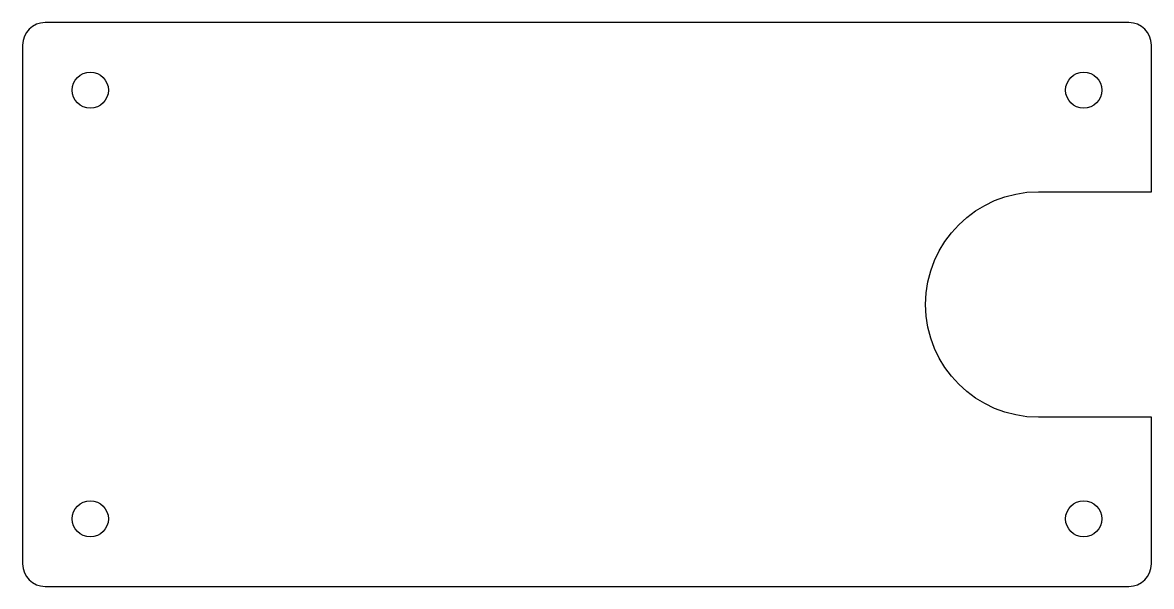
# Model space of a CAD drawing. Header units: millimetres. Extents: x -50 to 50, y -25 to 25.
import ezdxf

# ---------------------------------------------------------------- set-up
doc = ezdxf.new("R2010")
doc.units = ezdxf.units.MM

msp = doc.modelspace()

# ---------------------------------------------------------------- linework, layer by layer
msp.add_lwpolyline([(-50, -23, 0.41421), (-48, -25), (48, -25, 0.41421), (50, -23), (50, -10), (40, -10, -1), (40, 10), (50, 10), (50, 23, 0.41421), (48, 25), (-48, 25, 0.41421), (-50, 23)], format="xyb", close=True)
for centre in [(-44, 19), (44, 19), (-44, -19), (44, -19)]:
    msp.add_circle(centre, 1.6)

doc.saveas('drawing.dxf')
